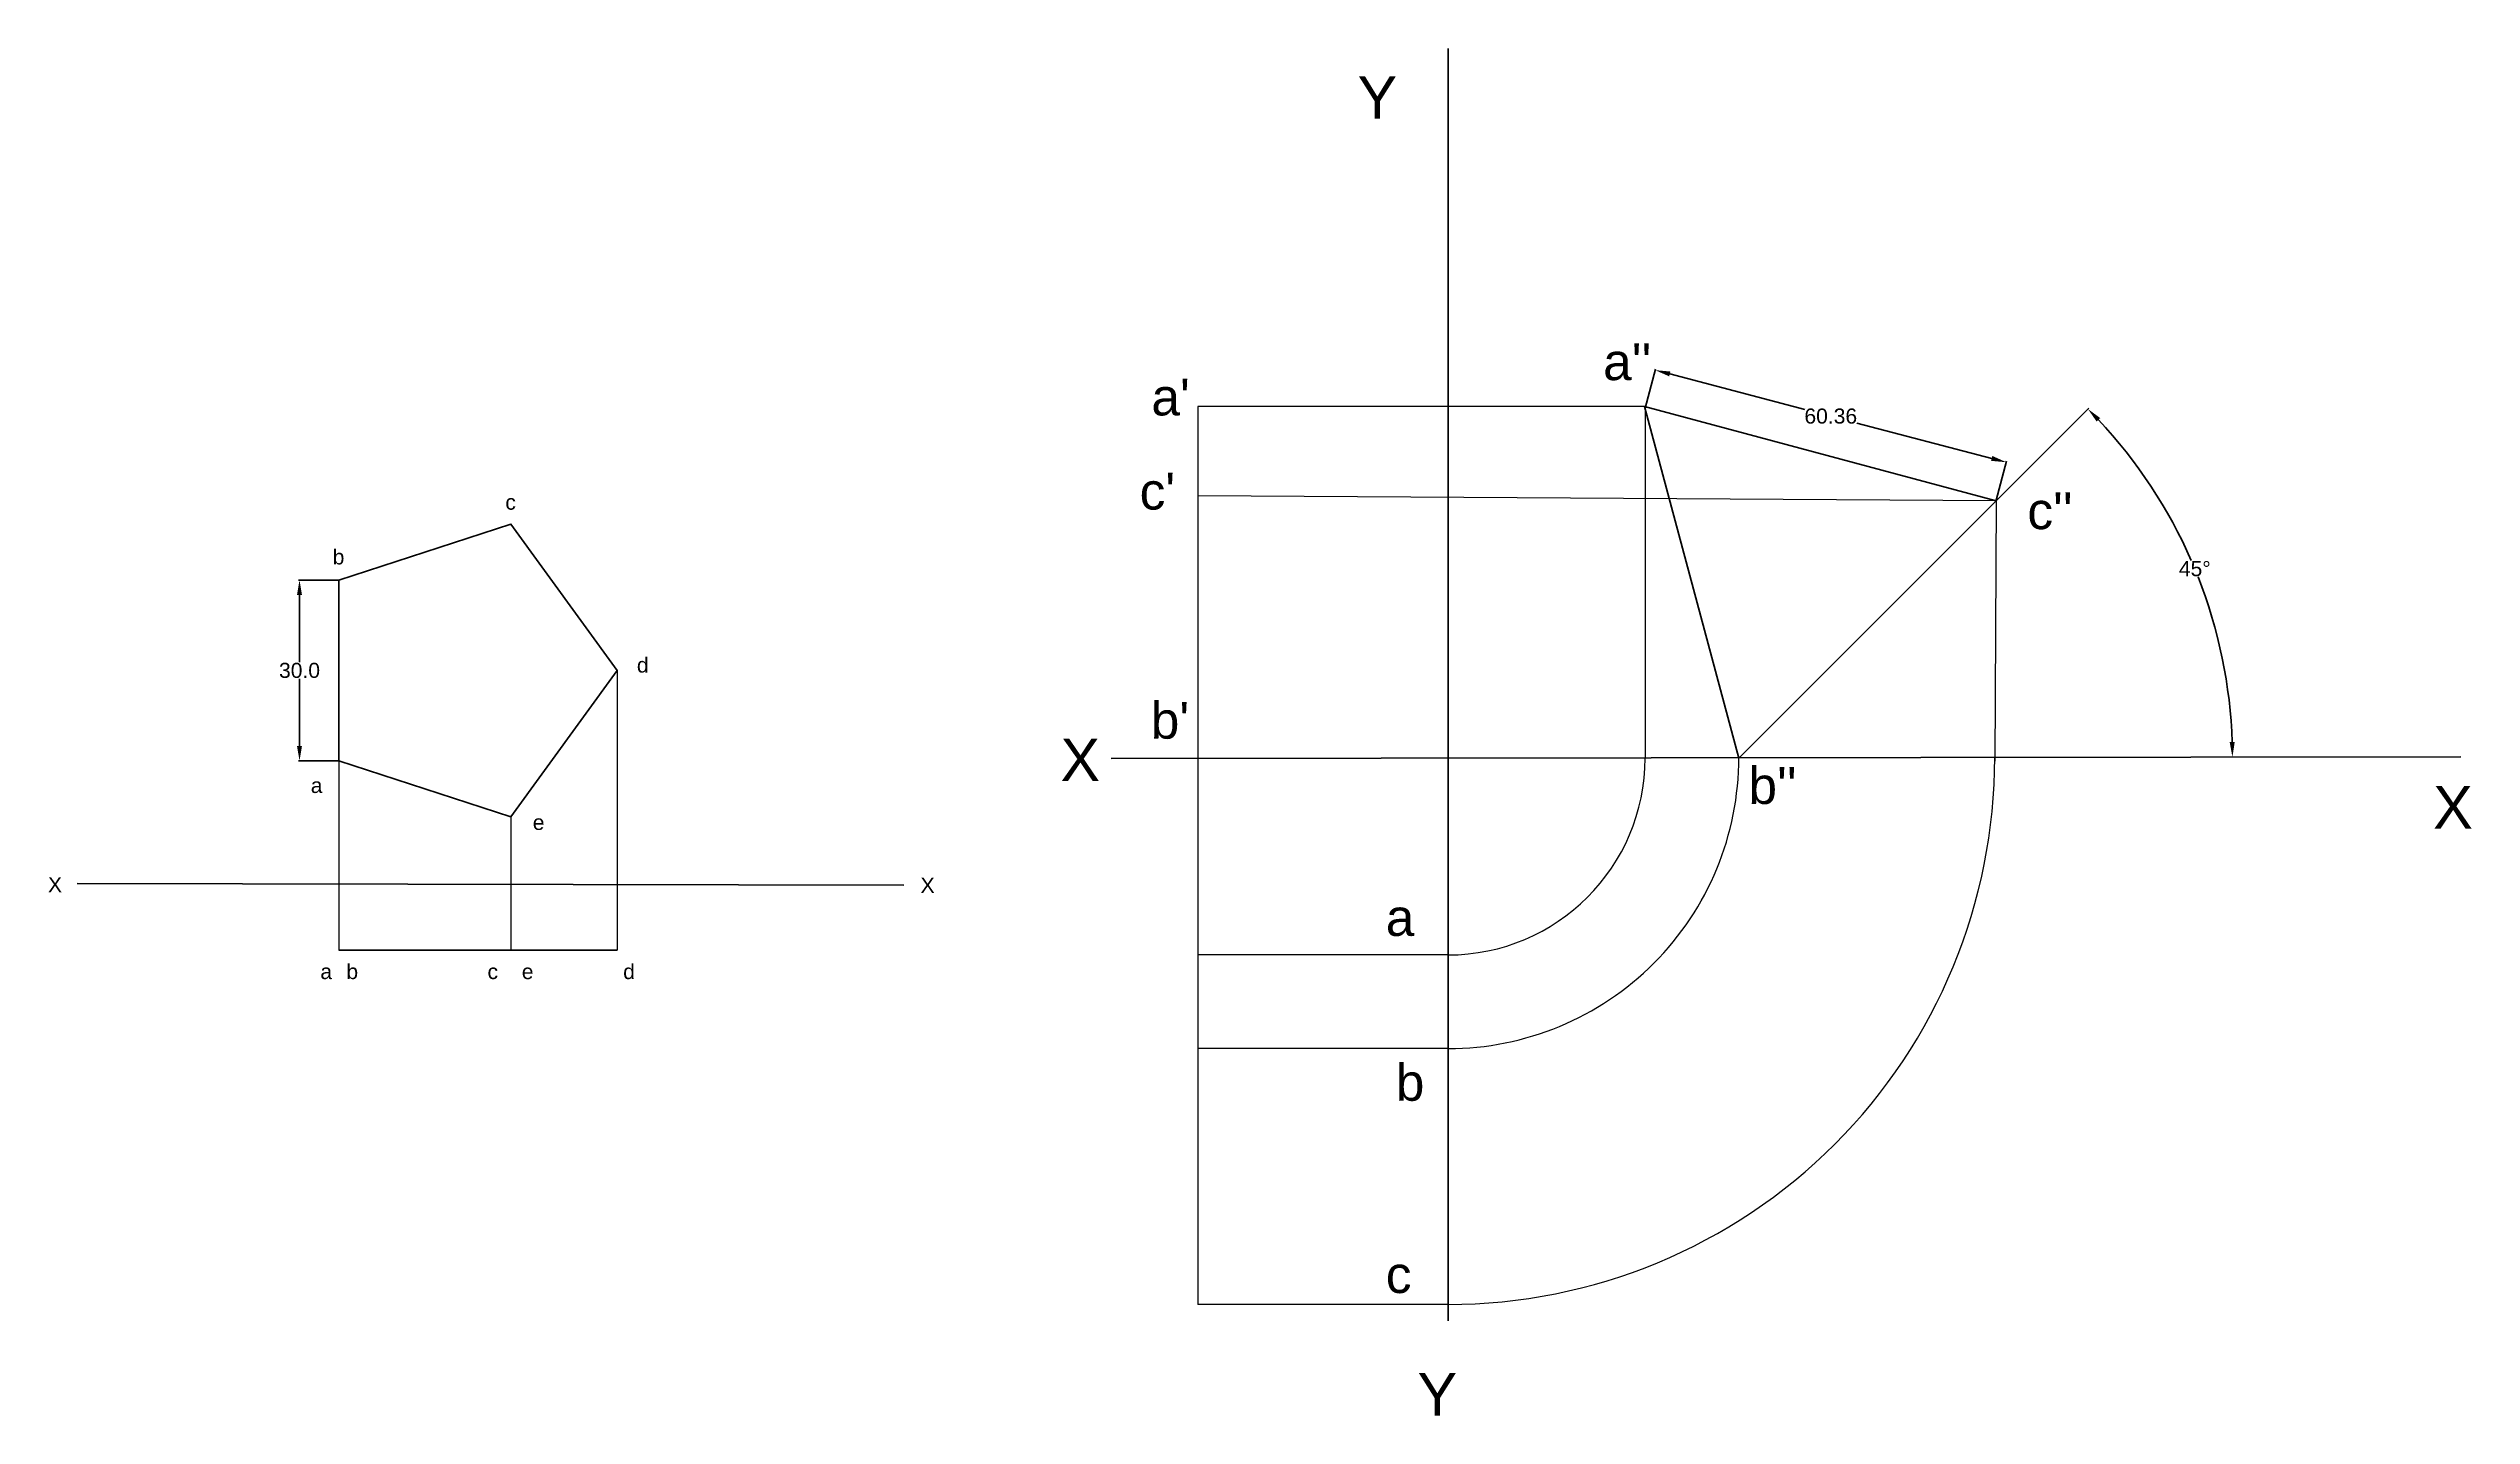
# Model space of a CAD drawing. Header units: millimetres. Extents: x -56 to 346, y 49 to 276.
import ezdxf

# ---------------------------------------------------------------- set-up
doc = ezdxf.new("R2010")
doc.units = ezdxf.units.MM
doc.header["$PDMODE"] = 32
doc.layers.add('thick continuous', color=7, linetype='Continuous', lineweight=30)
doc.styles.get("Standard").update_dxf_attribs({"font": 'arial.ttf'})
doc.dimstyles.get("Standard").update_dxf_attribs({"dimtxt": 2.5, "dimasz": 2.5, "dimexe": 0.18, "dimexo": 0.0625, "dimgap": 0.09, "dimtad": 0, "dimtih": 1, "dimtoh": 1, "dimdec": 1, "dimzin": 0, "dimdsep": 46, "dimtxsty": 'Standard', "dimcen": 0.09, "dimadec": 0, "dimazin": 0, "dimtfac": 1, "dimtdec": 1, "dimtofl": 0, "dimtmove": 0, "dimatfit": 3, "dimfxl": 1, "dimtolj": 1, "dimtzin": 0, "dimarcsym": 0})

# ---------------------------------------------------------------- blocks, each defined once
blk = doc.blocks.new('*D6')
at = {"layer": 'Defpoints', "color": 0, "transparency": 16777216}
for p in [(-7.49, 187.92), (-14.01, 157.92), (-7.49, 157.92)]:
    blk.add_point(p, dxfattribs=at)
at = {"layer": 'thick continuous', "color": 0, "lineweight": -2, "transparency": 16777216}
for p, q in [((-7.56, 187.92), (-14.19, 187.92)), ((-14.01, 185.42), (-14.01, 174.29)), ((-14.01, 160.42), (-14.01, 171.55)), ((-7.56, 157.92), (-14.19, 157.92))]:
    blk.add_line(p, q, dxfattribs=at)
at = {"layer": 'thick continuous', "color": 0, "transparency": 16777216}
for points in [[(-14.43, 185.42), (-13.6, 185.42), (-14.01, 187.92)], [(-14.43, 160.42), (-13.6, 160.42), (-14.01, 157.92)]]:
    blk.add_solid(points, dxfattribs=at)
at = {"layer": 'thick continuous', "color": 0, "lineweight": -3, "transparency": 16777216, "insert": (-14.01, 172.92), "char_height": 2.5, "attachment_point": 5}
blk.add_mtext('\\A1;30.0', dxfattribs=at)
blk = doc.blocks.new('*D9')
at = {"layer": 'Defpoints', "color": 0, "transparency": 16777216}
for p in [(209.08, 216.35), (268.96, 207.46), (267.29, 201.08)]:
    blk.add_point(p, dxfattribs=at)
at = {"layer": 'thick continuous', "color": 0, "lineweight": -2, "transparency": 16777216}
for p, q in [((209.09, 216.41), (210.8, 222.91)), ((213.17, 222.1), (235.54, 216.23)), ((266.55, 208.09), (244.17, 213.96)), ((267.3, 201.14), (269.01, 207.63))]:
    blk.add_line(p, q, dxfattribs=at)
at = {"layer": 'thick continuous', "color": 0, "transparency": 16777216}
for points in [[(213.28, 222.5), (213.07, 221.7), (210.75, 222.73)], [(266.65, 208.5), (266.44, 207.69), (268.96, 207.46)]]:
    blk.add_solid(points, dxfattribs=at)
at = {"layer": 'thick continuous', "color": 0, "lineweight": 9, "transparency": 16777216, "insert": (239.86, 215.1), "char_height": 2.5, "attachment_point": 5}
blk.add_mtext('\\A1;60.36', dxfattribs=at)
blk = doc.blocks.new('*D10')
at = {"layer": 'Defpoints', "color": 0, "transparency": 16777216}
for p in [(267.29, 201.08), (303.65, 179.67), (120.55, 158.34), (224.61, 158.4), (344.34, 158.57)]:
    blk.add_point(p, dxfattribs=at)
at = {"layer": 'thick continuous', "color": 0, "lineweight": -2, "transparency": 16777216}
blk.add_line((267.33, 201.12), (282.62, 216.41), dxfattribs=at)
for start, end in [(23.5664, 43.2487), (1.8115, 21.5015)]:
    blk.add_arc((224.66, 158.45), 81.79, start, end, dxfattribs=at)
at = {"layer": 'thick continuous', "color": 0, "transparency": 16777216}
for points in [[(283.94, 214.2), (284.54, 214.78), (282.5, 216.28)], [(306.83, 161.04), (306, 161.03), (306.45, 158.53)]]:
    blk.add_solid(points, dxfattribs=at)
at = {"layer": 'thick continuous', "color": 0, "lineweight": 9, "transparency": 16777216, "insert": (300.21, 189.79), "char_height": 2.5, "attachment_point": 5}
blk.add_mtext('\\A1;45°', dxfattribs=at)

msp = doc.modelspace()

# ---------------------------------------------------------------- linework, layer by layer
at = {"layer": 'thick continuous'}
for p, q in [((176.424, 276.086), (176.424, 65.057)), ((120.547, 158.338), (344.345, 158.573))]:
    msp.add_line(p, q, dxfattribs=at)
at = {"layer": 'thick continuous', "lineweight": 9}
for p, q in [((134.933, 216.7), (134.933, 67.786)), ((208.986, 216.7), (134.933, 216.7)), ((209.079, 216.453), (209.079, 158.431)), ((267.289, 201.077), (134.933, 201.862)), ((267.289, 201.077), (267.033, 157.859)), ((38.672, 172.921), (38.672, 126.537)), ((-7.493, 157.921), (-7.493, 126.537)), ((21.038, 148.651), (21.038, 126.537)), ((176.424, 125.742), (134.933, 125.742)), ((176.424, 110.212), (134.933, 110.212)), ((176.424, 67.786), (134.933, 67.786))]:
    msp.add_line(p, q, dxfattribs=at)
at = {"layer": 'thick continuous', "lineweight": 25}
msp.add_line((-50.873, 137.584), (86.154, 137.309), dxfattribs=at)
at = {"layer": 'thick continuous', "lineweight": 30}
msp.add_line((-7.493, 126.537), (38.672, 126.537), dxfattribs=at)
at = {"layer": 'thick continuous'}
msp.add_lwpolyline([(224.608, 158.396), (267.289, 201.077), (208.986, 216.7)], close=True, dxfattribs=at)
at = {"layer": 'thick continuous', "lineweight": 30}
msp.add_lwpolyline([(-7.493, 187.921), (-7.493, 157.921), (21.038, 148.651), (38.672, 172.921), (21.038, 197.192)], close=True, dxfattribs=at)
at = {"layer": 'thick continuous', "lineweight": 9}
for radius, end in [(48.184, 0.12036), (90.611, 0.06022), (32.655, 360)]:
    msp.add_arc((176.424, 158.396), radius, 270, end, dxfattribs=at)

# ---------------------------------------------------------------- texts
at = {"layer": 'thick continuous', "attachment_point": 1}
for s, heights, insert, char_height in [('Y', [0], (161.402, 271.475), 7.052), ("a''", [0], (202.114, 227.185), 6.1061), ("a'", [12.654], (127.223, 221.329), 6.1061), ("c'", [0], (125.269, 205.714), 6.1061), ('c', [0], (20.114, 202.085), 2.5), ("c''", [0], (272.446, 202.461), 6.1061), ('b', [0], (-8.511, 193.005), 2.5), ('d', [0], (41.924, 175.074), 2.5), ("b'", [0], (127.119, 167.718), 6.1061), ('X', [0], (112.149, 161.628), 7.052), ("b''", [0], (226.209, 156.891), 6.1061), ('a', [0], (-12.147, 155.099), 2.5), ('X', [0], (339.731, 153.759), 7.052), ('e', [0], (24.658, 148.971), 2.5), ('X', [0], (-55.713, 138.629), 2.5), ('X', [0], (88.952, 138.529), 2.5), ('a', [0], (166.086, 134.999), 6.106), ('a', [0], (-10.556, 124.23), 2.5), ('b', [0], (-6.24, 124.23), 2.5), ('c', [0], (17.161, 124.23), 2.5), ('e', [0], (22.84, 124.23), 2.5), ('d', [0], (39.652, 124.23), 2.5), ('b', [0], (167.744, 107.664), 6.106), ('c', [0], (166.086, 75.773), 6.106), ('Y', [0], (171.346, 56.396), 7.052)]:
    msp.add_mtext_dynamic_manual_height_columns(s, width=7.92328, gutter_width=12.5, heights=heights, dxfattribs=dict(at, insert=insert, char_height=char_height))

# ---------------------------------------------------------------- dimensions: what is measured, and where the dimension line sits
at = {"layer": 'thick continuous', "lineweight": 9}
dim = msp.add_aligned_dim(p1=(209.079, 216.352), p2=(267.289, 201.077), distance=6.598, text='60.36', dimstyle='Standard', override={"dimdec": 2}, dxfattribs=at)
dim.commit()
dim.dimension.update_dxf_attribs({"geometry": '*D9', "text_midpoint": (239.858, 215.097)})
dim = msp.add_angular_dim_2l(base=(303.651, 179.672), line1=((224.608, 158.396), (267.289, 201.077)), line2=((120.547, 158.338), (344.345, 158.573)), dimstyle='Standard', dxfattribs=at)
dim.commit()
dim.dimension.update_dxf_attribs({"geometry": '*D10', "text_midpoint": (300.21, 189.788)})
at = {"layer": 'thick continuous', "lineweight": -3}
dim = msp.add_linear_dim(base=(-14.014, 157.921), p1=(-7.493, 187.921), p2=(-7.493, 157.921), angle=90, dimstyle='Standard', dxfattribs=at)
dim.commit()
dim.dimension.update_dxf_attribs({"geometry": '*D6', "text_midpoint": (-14.014, 172.921)})

doc.saveas('drawing.dxf')
